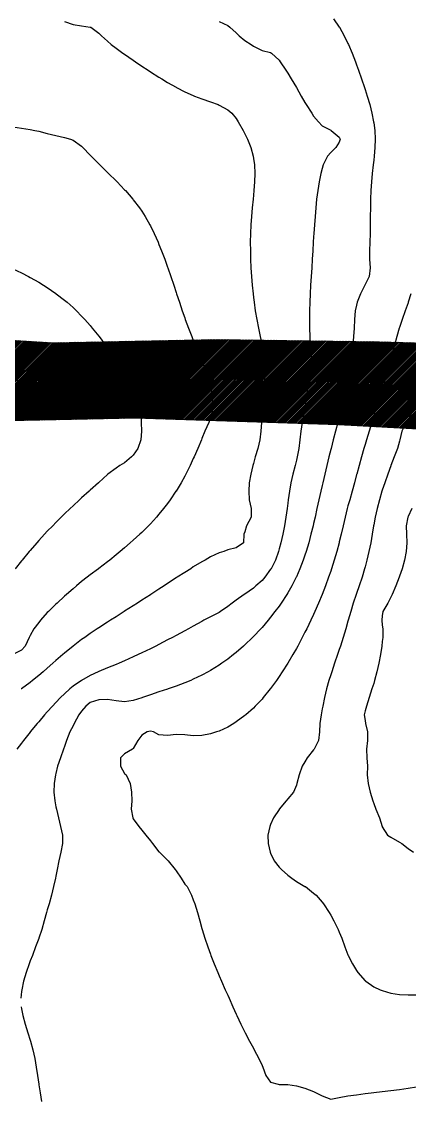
# Model space of a CAD drawing. Extents: x 771911 to 772814, y 1416488 to 1417835.
# Drawn here: x 772115.4 to 772160.6, y 1417388.3 to 1417513.9 of the extents above; entities that cross this region are included whole.
import ezdxf

# ---------------------------------------------------------------- set-up
doc = ezdxf.new("R2010")
doc.units = 0
doc.header["$MEASUREMENT"] = 0
doc.layers.get('0').update_dxf_attribs({"color": 1, "linetype": 'CONTINUOUS'})
for name, color, linetype in [('749', 1, 'CONTINUOUS'), ('749.5', 1, 'CONTINUOUS'), ('750', 1, 'CONTINUOUS'), ('750.5', 1, 'CONTINUOUS'), ('751', 1, 'CONTINUOUS'), ('751.5', 1, 'CONTINUOUS'), ('752', 1, 'CONTINUOUS'), ('752.5', 1, 'CONTINUOUS'), ('753', 1, 'CONTINUOUS'), ('Tittahalli Kaggalipura Road', 1, 'CONTINUOUS')]:
    doc.layers.add(name, color=color, linetype=linetype)

msp = doc.modelspace()

# ---------------------------------------------------------------- hatches: boundary and pattern name
at = {"linetype": 'Continuous', "true_color": 0x636466}
h = msp.add_hatch(dxfattribs=at)
h.set_pattern_fill('ANSI31', color=251)
h.set_pattern_definition([(45, (0, 0), (-0.088388347648, 0.088388347648), [])])
h.paths.add_polyline_path([(772522.61, 1417283.28), (772520.27, 1417268.56), (772513.11, 1417279.5), (772507.16, 1417290.36), (772496.18, 1417312.84), (772486.46, 1417332.41), (772479.39, 1417347.59), (772470.31, 1417366.58), (772466.39, 1417373.72), (772461.82, 1417381.25), (772456.37, 1417390.47), (772449.66, 1417399.27), (772437.61, 1417412.91), (772434.57, 1417415.35), (772429.86, 1417418.01), (772420.9, 1417421.93), (772398.34, 1417429.68), (772374.45, 1417437.1), (772359.81, 1417442.38), (772345.17, 1417448.5), (772332.33, 1417452.61), (772319.89, 1417455.24), (772313.72, 1417455.76), (772304, 1417456.34), (772287.74, 1417456.82), (772255.28, 1417458.78), (772218.12, 1417462.16), (772178.42, 1417465.6), (772169.51, 1417466.02), (772152.39, 1417466.96), (772128.67, 1417467.73), (772108.28, 1417467.31), (772091.77, 1417468.6), (772080.06, 1417470.85), (772055.51, 1417476.29), (772058.21, 1417485.72), (772077.75, 1417481.8), (772085.47, 1417480.05), (772095.61, 1417478.54), (772104.84, 1417477.52), (772109.06, 1417477.11), (772119.07, 1417476.5), (772138.25, 1417476.88), (772157.05, 1417476.62), (772180.38, 1417475.95), (772196.42, 1417474.05), (772223.19, 1417472.06), (772238.63, 1417470.22), (772253.53, 1417468.74), (772279.01, 1417467.36), (772297.9, 1417466.39), (772312.54, 1417465.33), (772322.97, 1417464.4), (772327.53, 1417463.82), (772331.62, 1417462.92), (772335.29, 1417461.86), (772341.47, 1417459.51), (772371.81, 1417447.8), (772390.5, 1417441.68), (772410.82, 1417434.72), (772428.23, 1417428.26), (772432.28, 1417426.36), (772437.88, 1417423.04), (772440.26, 1417421.27), (772442.32, 1417419.02), (772450.49, 1417410.05), (772456.22, 1417403.64), (772460.56, 1417398.4), (772465.42, 1417391.67), (772482.28, 1417361.21), (772490.97, 1417343.09), (772497.4, 1417329.7), (772515.61, 1417294.46), (772521.32, 1417285.45)])

# ---------------------------------------------------------------- linework, layer by layer
at = {"layer": '749', "color": 0, "linetype": 'Continuous'}
msp.add_polyline3d([(772160.86, 1417457.21, 749), (772160.43, 1417456.28, 749), (772160.39, 1417456.21, 749), (772160.21, 1417455.21, 749), (772160.26, 1417454.21, 749), (772160.29, 1417453.21, 749), (772160.2, 1417452.21, 749), (772160, 1417451.21, 749), (772159.76, 1417450.21, 749), (772159.43, 1417449.32, 749), (772159.4, 1417449.21, 749), (772158.99, 1417448.21, 749), (772158.59, 1417447.21, 749), (772158.43, 1417446.89, 749), (772158.08, 1417446.21, 749), (772157.49, 1417445.21, 749), (772157.43, 1417444.73, 749), (772157.39, 1417444.21, 749), (772157.43, 1417443.64, 749), (772157.48, 1417443.21, 749), (772157.48, 1417442.21, 749), (772157.43, 1417441.75, 749), (772157.38, 1417441.21, 749), (772157.23, 1417440.21, 749), (772157.03, 1417439.21, 749), (772156.79, 1417438.21, 749), (772156.52, 1417437.21, 749), (772156.43, 1417436.84, 749), (772156.22, 1417436.21, 749), (772155.9, 1417435.21, 749), (772155.61, 1417434.21, 749), (772155.43, 1417433.65, 749), (772155.33, 1417433.21, 749), (772155.43, 1417432.53, 749), (772155.49, 1417432.21, 749), (772155.71, 1417431.21, 749), (772155.71, 1417430.21, 749), (772155.58, 1417429.21, 749), (772155.65, 1417428.21, 749), (772155.72, 1417427.21, 749), (772155.69, 1417426.21, 749), (772155.78, 1417425.21, 749), (772156.02, 1417424.21, 749), (772156.33, 1417423.21, 749), (772156.43, 1417422.9, 749), (772156.68, 1417422.21, 749), (772157.09, 1417421.21, 749), (772157.41, 1417420.21, 749), (772157.43, 1417420.15, 749), (772158.05, 1417419.21, 749), (772158.43, 1417418.97, 749), (772159.43, 1417418.4, 749), (772159.7, 1417418.21, 749), (772160.43, 1417417.64, 749), (772161.07, 1417417.21, 749)], dxfattribs=at)
at = {"layer": '749.5', "color": 0, "linetype": 'Continuous'}
msp.add_polyline3d([(772160.81, 1417468.21, 749.5), (772160.43, 1417467.53, 749.5), (772160.23, 1417467.21, 749.5), (772159.71, 1417466.21, 749.5), (772159.49, 1417465.21, 749.5), (772159.43, 1417465.04, 749.5), (772159.19, 1417464.21, 749.5), (772158.82, 1417463.21, 749.5), (772158.44, 1417462.21, 749.5), (772158.43, 1417462.19, 749.5), (772158.07, 1417461.21, 749.5), (772157.72, 1417460.21, 749.5), (772157.43, 1417459.33, 749.5), (772157.39, 1417459.21, 749.5), (772157.09, 1417458.21, 749.5), (772156.82, 1417457.21, 749.5), (772156.6, 1417456.21, 749.5), (772156.43, 1417455.32, 749.5), (772156.41, 1417455.21, 749.5), (772156.25, 1417454.21, 749.5), (772156.08, 1417453.21, 749.5), (772155.88, 1417452.21, 749.5), (772155.65, 1417451.21, 749.5), (772155.43, 1417450.43, 749.5), (772155.37, 1417450.21, 749.5), (772155.07, 1417449.21, 749.5), (772154.73, 1417448.21, 749.5), (772154.43, 1417447.33, 749.5), (772154.39, 1417447.21, 749.5), (772154.06, 1417446.21, 749.5), (772153.75, 1417445.21, 749.5), (772153.46, 1417444.21, 749.5), (772153.43, 1417444.09, 749.5), (772153.18, 1417443.21, 749.5), (772152.88, 1417442.21, 749.5), (772152.57, 1417441.21, 749.5), (772152.43, 1417440.8, 749.5), (772152.23, 1417440.21, 749.5), (772151.88, 1417439.21, 749.5), (772151.54, 1417438.21, 749.5), (772151.43, 1417437.87, 749.5), (772151.21, 1417437.21, 749.5), (772150.93, 1417436.21, 749.5), (772150.69, 1417435.21, 749.5), (772150.49, 1417434.21, 749.5), (772150.43, 1417433.91, 749.5), (772150.3, 1417433.21, 749.5), (772150.15, 1417432.21, 749.5), (772150.11, 1417431.21, 749.5), (772150.01, 1417430.21, 749.5), (772149.49, 1417429.21, 749.5), (772149.43, 1417429.11, 749.5), (772148.67, 1417428.21, 749.5), (772148.43, 1417427.74, 749.5), (772148.12, 1417427.21, 749.5), (772147.74, 1417426.21, 749.5), (772147.48, 1417425.21, 749.5), (772147.43, 1417425.03, 749.5), (772147.08, 1417424.21, 749.5), (772146.43, 1417423.44, 749.5), (772146.25, 1417423.21, 749.5), (772145.44, 1417422.21, 749.5), (772145.43, 1417422.2, 749.5), (772144.78, 1417421.21, 749.5), (772144.43, 1417420.45, 749.5), (772144.32, 1417420.21, 749.5), (772144.1, 1417419.21, 749.5), (772144.13, 1417418.21, 749.5), (772144.38, 1417417.21, 749.5), (772144.43, 1417417.1, 749.5), (772144.86, 1417416.21, 749.5), (772145.43, 1417415.47, 749.5), (772145.69, 1417415.21, 749.5), (772146.43, 1417414.53, 749.5), (772146.9, 1417414.21, 749.5), (772147.43, 1417413.82, 749.5), (772148.43, 1417413.24, 749.5), (772148.49, 1417413.21, 749.5), (772149.43, 1417412.46, 749.5), (772149.73, 1417412.21, 749.5), (772150.43, 1417411.4, 749.5), (772150.6, 1417411.21, 749.5), (772151.23, 1417410.21, 749.5), (772151.43, 1417409.88, 749.5), (772151.8, 1417409.21, 749.5), (772152.31, 1417408.21, 749.5), (772152.43, 1417407.89, 749.5), (772152.71, 1417407.21, 749.5), (772153.06, 1417406.21, 749.5), (772153.43, 1417405.28, 749.5), (772153.46, 1417405.21, 749.5), (772153.95, 1417404.21, 749.5), (772154.43, 1417403.43, 749.5), (772154.59, 1417403.21, 749.5), (772155.43, 1417402.26, 749.5), (772155.5, 1417402.21, 749.5), (772156.43, 1417401.55, 749.5), (772157.19, 1417401.21, 749.5), (772157.43, 1417401.11, 749.5), (772158.43, 1417400.82, 749.5), (772159.43, 1417400.67, 749.5), (772160.43, 1417400.6, 749.5), (772161.43, 1417400.6, 749.5)], dxfattribs=at)
at = {"layer": '750', "color": 0, "linetype": 'Continuous'}
msp.add_polyline3d([(772160.77, 1417482.21, 750), (772160.45, 1417481.21, 750), (772160.43, 1417481.16, 750), (772160.09, 1417480.21, 750), (772159.73, 1417479.21, 750), (772159.43, 1417478.29, 750), (772159.41, 1417478.21, 750), (772159.12, 1417477.21, 750), (772158.86, 1417476.21, 750), (772158.6, 1417475.21, 750), (772158.43, 1417474.61, 750), (772158.32, 1417474.21, 750), (772158.03, 1417473.21, 750), (772157.75, 1417472.21, 750), (772157.44, 1417471.21, 750), (772157.43, 1417471.18, 750), (772157.12, 1417470.21, 750), (772156.78, 1417469.21, 750), (772156.47, 1417468.21, 750), (772156.43, 1417468.08, 750), (772156.2, 1417467.21, 750), (772155.91, 1417466.21, 750), (772155.6, 1417465.21, 750), (772155.43, 1417464.66, 750), (772155.3, 1417464.21, 750), (772155, 1417463.21, 750), (772154.72, 1417462.21, 750), (772154.45, 1417461.21, 750), (772154.43, 1417461.15, 750), (772154.19, 1417460.21, 750), (772153.94, 1417459.21, 750), (772153.65, 1417458.21, 750), (772153.43, 1417457.53, 750), (772153.34, 1417457.21, 750), (772153.1, 1417456.21, 750), (772152.88, 1417455.21, 750), (772152.65, 1417454.21, 750), (772152.43, 1417453.34, 750), (772152.4, 1417453.21, 750), (772152.13, 1417452.21, 750), (772151.84, 1417451.21, 750), (772151.53, 1417450.21, 750), (772151.43, 1417449.93, 750), (772151.18, 1417449.21, 750), (772150.82, 1417448.21, 750), (772150.43, 1417447.22, 750), (772150.43, 1417447.21, 750), (772150.02, 1417446.21, 750), (772149.58, 1417445.21, 750), (772149.43, 1417444.88, 750), (772149.12, 1417444.21, 750), (772148.63, 1417443.21, 750), (772148.43, 1417442.81, 750), (772148.12, 1417442.21, 750), (772147.58, 1417441.21, 750), (772147.43, 1417440.93, 750), (772147.01, 1417440.21, 750), (772146.43, 1417439.22, 750), (772146.42, 1417439.21, 750), (772145.79, 1417438.21, 750), (772145.43, 1417437.65, 750), (772145.12, 1417437.21, 750), (772144.43, 1417436.26, 750), (772144.39, 1417436.21, 750), (772143.57, 1417435.21, 750), (772143.43, 1417435.04, 750), (772142.64, 1417434.21, 750), (772142.43, 1417433.99, 750), (772141.54, 1417433.21, 750), (772141.43, 1417433.11, 750), (772140.43, 1417432.37, 750), (772140.16, 1417432.21, 750), (772139.43, 1417431.77, 750), (772138.43, 1417431.31, 750), (772138.12, 1417431.21, 750), (772137.43, 1417430.98, 750), (772136.43, 1417430.79, 750), (772135.43, 1417430.77, 750), (772134.43, 1417430.89, 750), (772133.43, 1417430.91, 750), (772132.43, 1417430.79, 750), (772131.43, 1417430.89, 750), (772130.79, 1417431.21, 750), (772130.43, 1417431.29, 750), (772130.04, 1417431.21, 750), (772129.43, 1417430.84, 750), (772128.96, 1417430.21, 750), (772128.43, 1417429.27, 750), (772128.35, 1417429.21, 750), (772127.43, 1417428.65, 750), (772126.94, 1417428.21, 750), (772126.94, 1417427.21, 750), (772127.43, 1417426.36, 750), (772127.6, 1417426.21, 750), (772128.07, 1417425.21, 750), (772128.22, 1417424.21, 750), (772128.29, 1417423.21, 750), (772128.18, 1417422.21, 750), (772128.37, 1417421.21, 750), (772128.43, 1417421.09, 750), (772129.09, 1417420.21, 750), (772129.43, 1417419.76, 750), (772129.89, 1417419.21, 750), (772130.43, 1417418.52, 750), (772130.69, 1417418.21, 750), (772131.43, 1417417.26, 750), (772131.49, 1417417.21, 750), (772132.43, 1417416.27, 750), (772132.5, 1417416.21, 750), (772133.31, 1417415.21, 750), (772133.43, 1417415.03, 750), (772134.02, 1417414.21, 750), (772134.43, 1417413.5, 750), (772134.72, 1417413.21, 750), (772135.23, 1417412.21, 750), (772135.43, 1417411.67, 750), (772135.61, 1417411.21, 750), (772135.91, 1417410.21, 750), (772136.18, 1417409.21, 750), (772136.43, 1417408.35, 750), (772136.47, 1417408.21, 750), (772136.78, 1417407.21, 750), (772137.12, 1417406.21, 750), (772137.43, 1417405.34, 750), (772137.48, 1417405.21, 750), (772137.87, 1417404.21, 750), (772138.28, 1417403.21, 750), (772138.43, 1417402.84, 750), (772138.7, 1417402.21, 750), (772139.15, 1417401.21, 750), (772139.43, 1417400.56, 750), (772139.59, 1417400.21, 750), (772140.05, 1417399.21, 750), (772140.43, 1417398.37, 750), (772140.51, 1417398.21, 750), (772140.97, 1417397.21, 750), (772141.43, 1417396.27, 750), (772141.46, 1417396.21, 750), (772141.97, 1417395.21, 750), (772142.43, 1417394.39, 750), (772142.52, 1417394.21, 750), (772143.06, 1417393.21, 750), (772143.43, 1417392.41, 750), (772143.54, 1417392.21, 750), (772143.88, 1417391.21, 750), (772144.43, 1417390.45, 750), (772145.32, 1417390.21, 750), (772145.43, 1417390.18, 750), (772146.43, 1417390.18, 750), (772147.43, 1417390.01, 750), (772148.43, 1417389.74, 750), (772149.43, 1417389.36, 750), (772149.73, 1417389.21, 750), (772150.43, 1417388.85, 750), (772151.43, 1417388.48, 750), (772152.43, 1417388.67, 750), (772153.43, 1417388.86, 750), (772154.43, 1417388.99, 750), (772155.43, 1417389.12, 750), (772156.14, 1417389.21, 750), (772156.43, 1417389.24, 750), (772157.43, 1417389.36, 750), (772158.43, 1417389.48, 750), (772159.43, 1417389.61, 750), (772160.43, 1417389.74, 750), (772161.43, 1417389.91, 750)], dxfattribs=at)
at = {"layer": '750.5', "color": 0, "linetype": 'Continuous'}
for points in [[(772151.77, 1417514.21, 750.5), (772152.43, 1417513.22, 750.5), (772152.44, 1417513.21, 750.5), (772153, 1417512.21, 750.5), (772153.43, 1417511.31, 750.5), (772153.48, 1417511.21, 750.5), (772153.91, 1417510.21, 750.5), (772154.3, 1417509.21, 750.5), (772154.43, 1417508.86, 750.5), (772154.67, 1417508.21, 750.5), (772155.02, 1417507.21, 750.5), (772155.36, 1417506.21, 750.5), (772155.43, 1417505.99, 750.5), (772155.68, 1417505.21, 750.5), (772155.97, 1417504.21, 750.5), (772156.23, 1417503.21, 750.5), (772156.42, 1417502.21, 750.5), (772156.43, 1417502.1, 750.5), (772156.55, 1417501.21, 750.5), (772156.59, 1417500.21, 750.5), (772156.57, 1417499.21, 750.5), (772156.49, 1417498.21, 750.5), (772156.43, 1417497.73, 750.5), (772156.37, 1417497.21, 750.5), (772156.26, 1417496.21, 750.5), (772156.16, 1417495.21, 750.5), (772156.09, 1417494.21, 750.5), (772156.06, 1417493.21, 750.5), (772156.04, 1417492.21, 750.5), (772156.03, 1417491.21, 750.5), (772156.03, 1417490.21, 750.5), (772156.01, 1417489.21, 750.5), (772155.98, 1417488.21, 750.5), (772155.95, 1417487.21, 750.5), (772155.96, 1417486.21, 750.5), (772156.02, 1417485.21, 750.5), (772155.89, 1417484.21, 750.5), (772155.43, 1417483.27, 750.5), (772155.4, 1417483.21, 750.5), (772154.89, 1417482.21, 750.5), (772154.5, 1417481.21, 750.5), (772154.43, 1417480.89, 750.5), (772154.29, 1417480.21, 750.5), (772154.21, 1417479.21, 750.5), (772154.15, 1417478.21, 750.5), (772154.08, 1417477.21, 750.5), (772154.01, 1417476.21, 750.5), (772153.93, 1417475.21, 750.5), (772153.79, 1417474.21, 750.5), (772153.59, 1417473.21, 750.5), (772153.43, 1417472.44, 750.5), (772153.39, 1417472.21, 750.5), (772153.19, 1417471.21, 750.5), (772152.98, 1417470.21, 750.5), (772152.78, 1417469.21, 750.5), (772152.52, 1417468.21, 750.5), (772152.43, 1417467.91, 750.5), (772152.24, 1417467.21, 750.5), (772151.97, 1417466.21, 750.5), (772151.71, 1417465.21, 750.5), (772151.47, 1417464.21, 750.5), (772151.43, 1417464.07, 750.5), (772151.22, 1417463.21, 750.5), (772150.99, 1417462.21, 750.5), (772150.75, 1417461.21, 750.5), (772150.51, 1417460.21, 750.5), (772150.43, 1417459.87, 750.5), (772150.28, 1417459.21, 750.5), (772150.05, 1417458.21, 750.5), (772149.83, 1417457.21, 750.5), (772149.61, 1417456.21, 750.5), (772149.43, 1417455.47, 750.5), (772149.37, 1417455.21, 750.5), (772149.13, 1417454.21, 750.5), (772148.87, 1417453.21, 750.5), (772148.57, 1417452.21, 750.5), (772148.43, 1417451.8, 750.5), (772148.23, 1417451.21, 750.5), (772147.85, 1417450.21, 750.5), (772147.43, 1417449.26, 750.5), (772147.41, 1417449.21, 750.5), (772146.9, 1417448.21, 750.5), (772146.43, 1417447.38, 750.5), (772146.32, 1417447.21, 750.5), (772145.67, 1417446.21, 750.5), (772145.43, 1417445.86, 750.5), (772144.94, 1417445.21, 750.5), (772144.43, 1417444.55, 750.5), (772144.14, 1417444.21, 750.5), (772143.43, 1417443.37, 750.5), (772143.28, 1417443.21, 750.5), (772142.43, 1417442.31, 750.5), (772142.33, 1417442.21, 750.5), (772141.43, 1417441.34, 750.5), (772141.28, 1417441.21, 750.5), (772140.43, 1417440.47, 750.5), (772140.1, 1417440.21, 750.5), (772139.43, 1417439.69, 750.5), (772138.75, 1417439.21, 750.5), (772138.43, 1417438.99, 750.5), (772137.43, 1417438.37, 750.5), (772137.14, 1417438.21, 750.5), (772136.43, 1417437.82, 750.5), (772135.43, 1417437.34, 750.5), (772135.14, 1417437.21, 750.5), (772134.43, 1417436.91, 750.5), (772133.43, 1417436.53, 750.5), (772132.5, 1417436.21, 750.5), (772132.43, 1417436.18, 750.5), (772131.43, 1417435.86, 750.5), (772130.43, 1417435.54, 750.5), (772129.5, 1417435.21, 750.5), (772129.43, 1417435.18, 750.5), (772128.43, 1417434.85, 750.5), (772127.43, 1417434.71, 750.5), (772126.43, 1417434.84, 750.5), (772125.43, 1417434.98, 750.5), (772124.43, 1417434.95, 750.5), (772123.43, 1417434.62, 750.5), (772122.9, 1417434.21, 750.5), (772122.43, 1417433.64, 750.5), (772122.1, 1417433.21, 750.5), (772121.57, 1417432.21, 750.5), (772121.43, 1417431.91, 750.5), (772121.07, 1417431.21, 750.5), (772120.67, 1417430.21, 750.5), (772120.43, 1417429.51, 750.5), (772120.31, 1417429.21, 750.5), (772119.95, 1417428.21, 750.5), (772119.63, 1417427.21, 750.5), (772119.43, 1417426.39, 750.5), (772119.38, 1417426.21, 750.5), (772119.22, 1417425.21, 750.5), (772119.2, 1417424.21, 750.5), (772119.3, 1417423.21, 750.5), (772119.43, 1417422.51, 750.5), (772119.49, 1417422.21, 750.5), (772119.72, 1417421.21, 750.5), (772119.98, 1417420.21, 750.5), (772120.2, 1417419.21, 750.5), (772120.2, 1417418.21, 750.5), (772120, 1417417.21, 750.5), (772119.79, 1417416.21, 750.5), (772119.59, 1417415.21, 750.5), (772119.43, 1417414.43, 750.5), (772119.39, 1417414.21, 750.5), (772119.16, 1417413.21, 750.5), (772118.91, 1417412.21, 750.5), (772118.63, 1417411.21, 750.5), (772118.43, 1417410.5, 750.5), (772118.35, 1417410.21, 750.5), (772118.07, 1417409.21, 750.5), (772117.78, 1417408.21, 750.5), (772117.44, 1417407.21, 750.5), (772117.43, 1417407.18, 750.5), (772117.07, 1417406.21, 750.5), (772116.69, 1417405.21, 750.5), (772116.43, 1417404.57, 750.5), (772116.3, 1417404.21, 750.5), (772115.95, 1417403.21, 750.5), (772115.66, 1417402.21, 750.5), (772115.45, 1417401.21, 750.5), (772115.43, 1417401, 750.5), (772115.36, 1417400.21, 750.5)], [(772115.4, 1417399.21, 750.5), (772115.43, 1417398.98, 750.5), (772115.57, 1417398.21, 750.5), (772115.86, 1417397.21, 750.5), (772116.18, 1417396.21, 750.5), (772116.43, 1417395.35, 750.5), (772116.48, 1417395.21, 750.5), (772116.75, 1417394.21, 750.5), (772116.97, 1417393.21, 750.5), (772117.14, 1417392.21, 750.5), (772117.28, 1417391.21, 750.5), (772117.43, 1417390.21, 750.5), (772117.43, 1417390.16, 750.5), (772117.58, 1417389.21, 750.5), (772117.77, 1417388.21, 750.5)]]:
    msp.add_polyline3d(points, dxfattribs=at)
at = {"layer": '751', "color": 0, "linetype": 'Continuous'}
msp.add_polyline3d([(772138.43, 1417513.9, 751), (772139.43, 1417513.42, 751), (772139.7, 1417513.21, 751), (772140.43, 1417512.55, 751), (772140.76, 1417512.21, 751), (772141.43, 1417511.67, 751), (772142.17, 1417511.21, 751), (772142.43, 1417511.02, 751), (772143.43, 1417510.52, 751), (772144.43, 1417510.26, 751), (772144.55, 1417510.21, 751), (772145.43, 1417509.4, 751), (772145.55, 1417509.21, 751), (772146.2, 1417508.21, 751), (772146.43, 1417507.89, 751), (772146.84, 1417507.21, 751), (772147.43, 1417506.21, 751), (772147.43, 1417506.2, 751), (772147.99, 1417505.21, 751), (772148.43, 1417504.45, 751), (772148.58, 1417504.21, 751), (772149.21, 1417503.21, 751), (772149.43, 1417502.88, 751), (772149.99, 1417502.21, 751), (772150.43, 1417501.74, 751), (772151.43, 1417501.23, 751), (772151.47, 1417501.21, 751), (772152.43, 1417500.43, 751), (772152.53, 1417500.21, 751), (772152.43, 1417499.84, 751), (772152.03, 1417499.21, 751), (772151.43, 1417498.64, 751), (772151.05, 1417498.21, 751), (772150.56, 1417497.21, 751), (772150.43, 1417496.78, 751), (772150.27, 1417496.21, 751), (772150.07, 1417495.21, 751), (772149.91, 1417494.21, 751), (772149.79, 1417493.21, 751), (772149.69, 1417492.21, 751), (772149.6, 1417491.21, 751), (772149.53, 1417490.21, 751), (772149.46, 1417489.21, 751), (772149.43, 1417488.83, 751), (772149.39, 1417488.21, 751), (772149.33, 1417487.21, 751), (772149.27, 1417486.21, 751), (772149.22, 1417485.21, 751), (772149.16, 1417484.21, 751), (772149.09, 1417483.21, 751), (772149.03, 1417482.21, 751), (772148.99, 1417481.21, 751), (772148.95, 1417480.21, 751), (772148.95, 1417479.21, 751), (772148.96, 1417478.21, 751), (772148.99, 1417477.21, 751), (772149.05, 1417476.21, 751), (772149.14, 1417475.21, 751), (772149.17, 1417474.21, 751), (772149.06, 1417473.21, 751), (772148.9, 1417472.21, 751), (772148.73, 1417471.21, 751), (772148.6, 1417470.21, 751), (772148.46, 1417469.21, 751), (772148.43, 1417469.08, 751), (772148.28, 1417468.21, 751), (772148.1, 1417467.21, 751), (772147.96, 1417466.21, 751), (772147.84, 1417465.21, 751), (772147.7, 1417464.21, 751), (772147.52, 1417463.21, 751), (772147.43, 1417462.85, 751), (772147.28, 1417462.21, 751), (772147.02, 1417461.21, 751), (772146.79, 1417460.21, 751), (772146.62, 1417459.21, 751), (772146.48, 1417458.21, 751), (772146.43, 1417457.85, 751), (772146.36, 1417457.21, 751), (772146.21, 1417456.21, 751), (772146.04, 1417455.21, 751), (772145.84, 1417454.21, 751), (772145.62, 1417453.21, 751), (772145.43, 1417452.5, 751), (772145.36, 1417452.21, 751), (772145.01, 1417451.21, 751), (772144.48, 1417450.21, 751), (772144.43, 1417450.14, 751), (772143.75, 1417449.21, 751), (772143.43, 1417448.84, 751), (772142.7, 1417448.21, 751), (772142.43, 1417447.96, 751), (772141.43, 1417447.26, 751), (772141.34, 1417447.21, 751), (772140.43, 1417446.56, 751), (772139.94, 1417446.21, 751), (772139.43, 1417445.81, 751), (772138.59, 1417445.21, 751), (772138.43, 1417445.1, 751), (772137.43, 1417444.6, 751), (772136.67, 1417444.21, 751), (772136.43, 1417444.08, 751), (772135.43, 1417443.53, 751), (772134.85, 1417443.21, 751), (772134.43, 1417442.98, 751), (772133.43, 1417442.44, 751), (772133, 1417442.21, 751), (772132.43, 1417441.91, 751), (772131.43, 1417441.4, 751), (772131.06, 1417441.21, 751), (772130.43, 1417440.9, 751), (772129.43, 1417440.42, 751), (772129, 1417440.21, 751), (772128.43, 1417439.94, 751), (772127.43, 1417439.49, 751), (772126.78, 1417439.21, 751), (772126.43, 1417439.06, 751), (772125.43, 1417438.66, 751), (772124.43, 1417438.24, 751), (772124.37, 1417438.21, 751), (772123.43, 1417437.78, 751), (772122.43, 1417437.21, 751), (772122.43, 1417437.21, 751), (772121.43, 1417436.52, 751), (772121.05, 1417436.21, 751), (772120.43, 1417435.66, 751), (772119.98, 1417435.21, 751), (772119.43, 1417434.62, 751), (772119.04, 1417434.21, 751), (772118.43, 1417433.53, 751), (772118.12, 1417433.21, 751), (772117.43, 1417432.4, 751), (772117.26, 1417432.21, 751), (772116.45, 1417431.21, 751), (772116.43, 1417431.19, 751), (772115.65, 1417430.21, 751), (772115.43, 1417429.91, 751), (772114.87, 1417429.21, 751)], dxfattribs=at)
at = {"layer": '751.5', "color": 0, "linetype": 'Continuous'}
msp.add_polyline3d([(772120.43, 1417513.9, 751.5), (772121.43, 1417513.55, 751.5), (772122.43, 1417513.39, 751.5), (772123.43, 1417513.24, 751.5), (772123.51, 1417513.21, 751.5), (772124.43, 1417512.53, 751.5), (772124.73, 1417512.21, 751.5), (772125.43, 1417511.58, 751.5), (772125.87, 1417511.21, 751.5), (772126.43, 1417510.79, 751.5), (772127.24, 1417510.21, 751.5), (772127.43, 1417510.07, 751.5), (772128.43, 1417509.38, 751.5), (772128.69, 1417509.21, 751.5), (772129.43, 1417508.7, 751.5), (772130.18, 1417508.21, 751.5), (772130.43, 1417508.04, 751.5), (772131.43, 1417507.4, 751.5), (772131.75, 1417507.21, 751.5), (772132.43, 1417506.8, 751.5), (772133.43, 1417506.24, 751.5), (772133.49, 1417506.21, 751.5), (772134.43, 1417505.72, 751.5), (772135.43, 1417505.27, 751.5), (772135.58, 1417505.21, 751.5), (772136.43, 1417504.87, 751.5), (772137.43, 1417504.54, 751.5), (772138.31, 1417504.21, 751.5), (772138.43, 1417504.16, 751.5), (772139.43, 1417503.6, 751.5), (772139.92, 1417503.21, 751.5), (772140.43, 1417502.59, 751.5), (772140.67, 1417502.21, 751.5), (772141.22, 1417501.21, 751.5), (772141.43, 1417500.82, 751.5), (772141.73, 1417500.21, 751.5), (772142.13, 1417499.21, 751.5), (772142.4, 1417498.21, 751.5), (772142.43, 1417497.94, 751.5), (772142.55, 1417497.21, 751.5), (772142.6, 1417496.21, 751.5), (772142.57, 1417495.21, 751.5), (772142.49, 1417494.21, 751.5), (772142.43, 1417493.69, 751.5), (772142.38, 1417493.21, 751.5), (772142.28, 1417492.21, 751.5), (772142.19, 1417491.21, 751.5), (772142.12, 1417490.21, 751.5), (772142.08, 1417489.21, 751.5), (772142.06, 1417488.21, 751.5), (772142.07, 1417487.21, 751.5), (772142.09, 1417486.21, 751.5), (772142.13, 1417485.21, 751.5), (772142.19, 1417484.21, 751.5), (772142.28, 1417483.21, 751.5), (772142.38, 1417482.21, 751.5), (772142.43, 1417481.76, 751.5), (772142.5, 1417481.21, 751.5), (772142.64, 1417480.21, 751.5), (772142.81, 1417479.21, 751.5), (772143, 1417478.21, 751.5), (772143.22, 1417477.21, 751.5), (772143.43, 1417476.24, 751.5), (772143.44, 1417476.21, 751.5), (772143.63, 1417475.21, 751.5), (772143.73, 1417474.21, 751.5), (772143.72, 1417473.21, 751.5), (772143.7, 1417472.21, 751.5), (772143.69, 1417471.21, 751.5), (772143.66, 1417470.21, 751.5), (772143.59, 1417469.21, 751.5), (772143.48, 1417468.21, 751.5), (772143.43, 1417467.73, 751.5), (772143.38, 1417467.21, 751.5), (772143.3, 1417466.21, 751.5), (772143.17, 1417465.21, 751.5), (772142.94, 1417464.21, 751.5), (772142.65, 1417463.21, 751.5), (772142.43, 1417462.46, 751.5), (772142.36, 1417462.21, 751.5), (772142.12, 1417461.21, 751.5), (772141.95, 1417460.21, 751.5), (772141.88, 1417459.21, 751.5), (772141.94, 1417458.21, 751.5), (772142.18, 1417457.21, 751.5), (772142.17, 1417456.21, 751.5), (772141.63, 1417455.21, 751.5), (772141.43, 1417454.49, 751.5), (772141.33, 1417454.21, 751.5), (772141.27, 1417453.21, 751.5), (772140.43, 1417452.62, 751.5), (772139.43, 1417452.4, 751.5), (772138.99, 1417452.21, 751.5), (772138.43, 1417452.04, 751.5), (772137.43, 1417451.57, 751.5), (772136.81, 1417451.21, 751.5), (772136.43, 1417451.01, 751.5), (772135.43, 1417450.41, 751.5), (772135.13, 1417450.21, 751.5), (772134.43, 1417449.78, 751.5), (772133.56, 1417449.21, 751.5), (772133.43, 1417449.13, 751.5), (772132.43, 1417448.47, 751.5), (772132.03, 1417448.21, 751.5), (772131.43, 1417447.82, 751.5), (772130.5, 1417447.21, 751.5), (772130.43, 1417447.17, 751.5), (772129.43, 1417446.53, 751.5), (772128.94, 1417446.21, 751.5), (772128.43, 1417445.89, 751.5), (772127.43, 1417445.25, 751.5), (772127.36, 1417445.21, 751.5), (772126.43, 1417444.62, 751.5), (772125.79, 1417444.21, 751.5), (772125.43, 1417443.98, 751.5), (772124.43, 1417443.33, 751.5), (772124.25, 1417443.21, 751.5), (772123.43, 1417442.66, 751.5), (772122.8, 1417442.21, 751.5), (772122.43, 1417441.96, 751.5), (772121.45, 1417441.21, 751.5), (772121.43, 1417441.2, 751.5), (772120.43, 1417440.39, 751.5), (772120.23, 1417440.21, 751.5), (772119.43, 1417439.52, 751.5), (772119.09, 1417439.21, 751.5), (772118.43, 1417438.63, 751.5), (772117.95, 1417438.21, 751.5), (772117.43, 1417437.77, 751.5), (772116.71, 1417437.21, 751.5), (772116.43, 1417436.98, 751.5), (772115.43, 1417436.24, 751.5), (772115.39, 1417436.21, 751.5)], dxfattribs=at)
at = {"layer": '752', "color": 0, "linetype": 'Continuous'}
msp.add_polyline3d([(772114.43, 1417501.64, 752), (772115.43, 1417501.49, 752), (772116.43, 1417501.32, 752), (772116.99, 1417501.21, 752), (772117.43, 1417501.11, 752), (772118.43, 1417500.87, 752), (772119.43, 1417500.63, 752), (772120.43, 1417500.39, 752), (772121.13, 1417500.21, 752), (772121.43, 1417500.09, 752), (772122.43, 1417499.37, 752), (772122.56, 1417499.21, 752), (772123.43, 1417498.34, 752), (772123.55, 1417498.21, 752), (772124.43, 1417497.32, 752), (772124.54, 1417497.21, 752), (772125.43, 1417496.33, 752), (772125.56, 1417496.21, 752), (772126.43, 1417495.34, 752), (772126.56, 1417495.21, 752), (772127.43, 1417494.3, 752), (772127.52, 1417494.21, 752), (772128.39, 1417493.21, 752), (772128.43, 1417493.15, 752), (772129.15, 1417492.21, 752), (772129.43, 1417491.8, 752), (772129.81, 1417491.21, 752), (772130.38, 1417490.21, 752), (772130.43, 1417490.11, 752), (772130.87, 1417489.21, 752), (772131.32, 1417488.21, 752), (772131.43, 1417487.95, 752), (772131.72, 1417487.21, 752), (772132.1, 1417486.21, 752), (772132.43, 1417485.31, 752), (772132.47, 1417485.21, 752), (772132.81, 1417484.21, 752), (772133.15, 1417483.21, 752), (772133.43, 1417482.36, 752), (772133.48, 1417482.21, 752), (772133.81, 1417481.21, 752), (772134.15, 1417480.21, 752), (772134.43, 1417479.4, 752), (772134.5, 1417479.21, 752), (772134.86, 1417478.21, 752), (772135.25, 1417477.21, 752), (772135.43, 1417476.76, 752), (772135.65, 1417476.21, 752), (772136.08, 1417475.21, 752), (772136.43, 1417474.38, 752), (772136.5, 1417474.21, 752), (772136.9, 1417473.21, 752), (772137.25, 1417472.21, 752), (772137.43, 1417471.35, 752), (772137.46, 1417471.21, 752), (772137.61, 1417470.21, 752), (772137.67, 1417469.21, 752), (772137.58, 1417468.21, 752), (772137.43, 1417467.79, 752), (772137.22, 1417467.21, 752), (772136.78, 1417466.21, 752), (772136.43, 1417465.37, 752), (772136.37, 1417465.21, 752), (772135.95, 1417464.21, 752), (772135.51, 1417463.21, 752), (772135.43, 1417463.03, 752), (772135.06, 1417462.21, 752), (772134.56, 1417461.21, 752), (772134.43, 1417460.97, 752), (772134.02, 1417460.21, 752), (772133.43, 1417459.24, 752), (772133.41, 1417459.21, 752), (772132.73, 1417458.21, 752), (772132.43, 1417457.81, 752), (772131.97, 1417457.21, 752), (772131.43, 1417456.56, 752), (772131.14, 1417456.21, 752), (772130.43, 1417455.44, 752), (772130.21, 1417455.21, 752), (772129.43, 1417454.43, 752), (772129.2, 1417454.21, 752), (772128.43, 1417453.51, 752), (772128.09, 1417453.21, 752), (772127.43, 1417452.65, 752), (772126.91, 1417452.21, 752), (772126.43, 1417451.81, 752), (772125.7, 1417451.21, 752), (772125.43, 1417450.99, 752), (772124.43, 1417450.24, 752), (772124.39, 1417450.21, 752), (772123.43, 1417449.49, 752), (772123.08, 1417449.21, 752), (772122.43, 1417448.7, 752), (772121.84, 1417448.21, 752), (772121.43, 1417447.88, 752), (772120.66, 1417447.21, 752), (772120.43, 1417447.01, 752), (772119.57, 1417446.21, 752), (772119.43, 1417446.08, 752), (772118.55, 1417445.21, 752), (772118.43, 1417445.09, 752), (772117.64, 1417444.21, 752), (772117.43, 1417443.96, 752), (772116.86, 1417443.21, 752), (772116.43, 1417442.43, 752), (772116.31, 1417442.21, 752), (772115.86, 1417441.21, 752), (772115.43, 1417440.74, 752), (772114.43, 1417440.23, 752)], dxfattribs=at)
at = {"layer": '752.5', "color": 0, "linetype": 'Continuous'}
msp.add_polyline3d([(772114.43, 1417485.1, 752.5), (772115.43, 1417484.62, 752.5), (772116.25, 1417484.21, 752.5), (772116.43, 1417484.11, 752.5), (772117.43, 1417483.55, 752.5), (772118, 1417483.21, 752.5), (772118.43, 1417482.93, 752.5), (772119.43, 1417482.24, 752.5), (772119.48, 1417482.21, 752.5), (772120.43, 1417481.47, 752.5), (772120.74, 1417481.21, 752.5), (772121.43, 1417480.6, 752.5), (772121.84, 1417480.21, 752.5), (772122.43, 1417479.61, 752.5), (772122.8, 1417479.21, 752.5), (772123.43, 1417478.49, 752.5), (772123.67, 1417478.21, 752.5), (772124.43, 1417477.26, 752.5), (772124.47, 1417477.21, 752.5), (772125.22, 1417476.21, 752.5), (772125.43, 1417475.92, 752.5), (772125.92, 1417475.21, 752.5), (772126.43, 1417474.47, 752.5), (772126.61, 1417474.21, 752.5), (772127.26, 1417473.21, 752.5), (772127.43, 1417472.93, 752.5), (772127.86, 1417472.21, 752.5), (772128.38, 1417471.21, 752.5), (772128.43, 1417471.08, 752.5), (772128.83, 1417470.21, 752.5), (772129.14, 1417469.21, 752.5), (772129.31, 1417468.21, 752.5), (772129.37, 1417467.21, 752.5), (772129.39, 1417466.21, 752.5), (772129.32, 1417465.21, 752.5), (772128.97, 1417464.21, 752.5), (772128.43, 1417463.4, 752.5), (772128.22, 1417463.21, 752.5), (772127.43, 1417462.52, 752.5), (772126.89, 1417462.21, 752.5), (772126.43, 1417461.9, 752.5), (772125.49, 1417461.21, 752.5), (772125.43, 1417461.16, 752.5), (772124.43, 1417460.25, 752.5), (772124.38, 1417460.21, 752.5), (772123.43, 1417459.33, 752.5), (772123.3, 1417459.21, 752.5), (772122.43, 1417458.44, 752.5), (772122.19, 1417458.21, 752.5), (772121.43, 1417457.53, 752.5), (772121.09, 1417457.21, 752.5), (772120.43, 1417456.59, 752.5), (772120.05, 1417456.21, 752.5), (772119.43, 1417455.6, 752.5), (772119.06, 1417455.21, 752.5), (772118.43, 1417454.56, 752.5), (772118.11, 1417454.21, 752.5), (772117.43, 1417453.47, 752.5), (772117.2, 1417453.21, 752.5), (772116.43, 1417452.33, 752.5), (772116.33, 1417452.21, 752.5), (772115.49, 1417451.21, 752.5), (772115.43, 1417451.14, 752.5), (772114.7, 1417450.21, 752.5)], dxfattribs=at)
at = {"layer": '753', "color": 0, "linetype": 'Continuous'}
msp.add_polyline3d([(772114.79, 1417472.21, 753), (772115.43, 1417471.81, 753), (772116.26, 1417471.21, 753), (772116.43, 1417471.01, 753), (772116.95, 1417470.21, 753), (772116.87, 1417469.21, 753), (772116.43, 1417468.62, 753), (772115.91, 1417468.21, 753), (772115.43, 1417467.89, 753), (772114.43, 1417467.37, 753)], dxfattribs=at)
at = {"layer": 'Tittahalli Kaggalipura Road', "color": 18, "linetype": 'Continuous', "true_color": 0x000000, "flags": 128}
for points in [[(772109.06, 1417477.11), (772119.07, 1417476.5), (772138.25, 1417476.88), (772157.05, 1417476.62), (772180.38, 1417475.95), (772196.42, 1417474.05), (772223.19, 1417472.06), (772238.63, 1417470.22), (772253.53, 1417468.74)], [(772255.28, 1417458.78), (772218.12, 1417462.16), (772178.42, 1417465.6), (772169.51, 1417466.02), (772152.39, 1417466.96), (772128.67, 1417467.73), (772108.28, 1417467.31)]]:
    msp.add_lwpolyline(points, dxfattribs=at)

doc.saveas('drawing.dxf')
